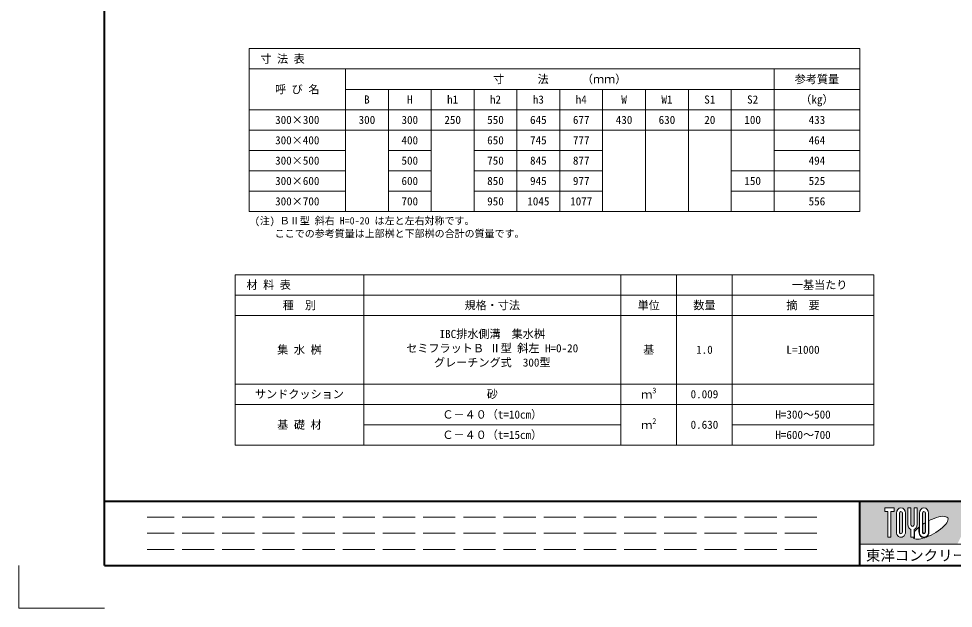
# Model space of a CAD drawing. Units: millimetres at full size; details may follow other scales. Extents: x 0 to 26200, y 7460 to 13400.
# Drawn here: x 0 to 4361, y 7460 to 10212 of the extents above; entities that cross this region are included whole.
import ezdxf
from ezdxf.enums import TextEntityAlignment as Align

# ---------------------------------------------------------------- set-up
doc = ezdxf.new("R2010")
doc.units = ezdxf.units.MM
doc.header["$LTSCALE"] = 25
doc.linetypes.add('DASHED', pattern=[7.5, 6, -1.5])
for name, color, linetype, lineweight in [('Defpoints_3', 8, 'Continuous', 0), ('図枠', 7, 'Continuous', 5), ('寸法・材料表', 7, 'Continuous', 13), ('補助線', 8, 'Continuous', 13)]:
    doc.layers.add(name, color=color, linetype=linetype, lineweight=lineweight)
doc.styles.add('ＭＳ ゴシック', font='')
doc.styles.get('ＭＳ ゴシック').set_extended_font_data('MS Gothic')

msp = doc.modelspace()

# ---------------------------------------------------------------- hatches: boundary and pattern name
at = {"layer": '図枠'}
h = msp.add_hatch(color=256, dxfattribs=at)
h.paths.add_polyline_path([(3925, 7959.96), (3925, 7759.96), (4380.31, 7759.96), (4480.31, 7959.96)])
edge = h.paths.add_edge_path(flags=16)
edge.add_ellipse((4254.45, 7836.13), major_axis=(80.81, 45.23), ratio=0.3471473, start_angle=-144.31122, end_angle=72.1899, ccw=False)
edge.add_ellipse((4224.52, 7816.6), major_axis=(0, 27.5), ratio=0.8463542, start_angle=-160.70346, end_angle=-90)
edge.add_line((4247.8, 7816.6), (4247.8, 7869.02))
edge = h.paths.add_edge_path(flags=16)
edge.add_ellipse((4224.52, 7903.33), major_axis=(0, 25.38), ratio=0.8463542, start_angle=-90, end_angle=90, ccw=False)
edge.add_line((4246.01, 7903.33), (4246.01, 7816.6))
edge.add_ellipse((4224.52, 7816.6), major_axis=(0, 25.38), ratio=0.8463542, start_angle=90, end_angle=-90, ccw=False)
edge.add_line((4203.04, 7816.6), (4203.04, 7903.33))
edge = h.paths.add_edge_path(flags=16)
edge.add_line((4231.69, 7903.33), (4231.69, 7816.6))
edge.add_ellipse((4224.52, 7816.6), major_axis=(0, 8.46), ratio=0.8463542, start_angle=90, end_angle=-90, ccw=False)
edge.add_line((4217.36, 7816.6), (4217.36, 7903.33))
edge.add_ellipse((4224.52, 7903.33), major_axis=(0, 8.46), ratio=0.8463542, start_angle=-90, end_angle=90, ccw=False)
edge = h.paths.add_edge_path(flags=16)
edge.add_line((4229.9, 7859), (4229.9, 7816.6))
edge.add_ellipse((4224.52, 7816.6), major_axis=(0, 6.35), ratio=0.8463542, start_angle=90, end_angle=-90, ccw=False)
edge.add_line((4219.15, 7816.6), (4219.15, 7852.06))
edge.add_ellipse((4254.45, 7836.13), major_axis=(80.81, 45.23), ratio=0.3471473, start_angle=107.79174, end_angle=126.47132, ccw=False)
edge = h.paths.add_edge_path(flags=16)
edge.add_ellipse((4170.81, 7850.97), major_axis=(0, 25.38), ratio=0.8463542, start_angle=-163.34117, end_angle=-90, ccw=False)
edge.add_line((4177.97, 7827.04), (4177.97, 7791.21))
edge.add_line((4177.97, 7791.21), (4163.65, 7791.21))
edge.add_line((4163.65, 7791.21), (4163.65, 7827.04))
edge.add_ellipse((4170.81, 7850.97), major_axis=(0, 25.38), ratio=0.8463542, start_angle=90, end_angle=163.34117, ccw=False)
edge.add_line((4149.33, 7850.97), (4149.33, 7928.71))
edge.add_line((4149.33, 7928.71), (4163.65, 7928.71))
edge.add_line((4163.65, 7928.71), (4163.65, 7850.97))
edge.add_ellipse((4170.81, 7850.97), major_axis=(0, 8.46), ratio=0.8463542, start_angle=90, end_angle=-90)
edge.add_line((4177.97, 7850.97), (4177.97, 7928.71))
edge.add_line((4177.97, 7928.71), (4192.3, 7928.71))
edge.add_line((4192.3, 7928.71), (4192.3, 7850.97))
edge = h.paths.add_edge_path(flags=16)
edge.add_line((4201.25, 7838.49), (4201.25, 7816.6))
edge.add_ellipse((4224.52, 7816.6), major_axis=(0, 27.5), ratio=0.8463542, start_angle=90, end_angle=-171.54427)
edge.add_ellipse((4254.45, 7836.13), major_axis=(80.81, 45.23), ratio=0.3471473, start_angle=-178.64954, end_angle=-148.29244, ccw=False)
edge.add_line((4174.89, 7789.1), (4179.76, 7789.1))
edge.add_line((4179.76, 7789.1), (4179.76, 7815.91))
edge.add_ellipse((4254.45, 7836.13), major_axis=(80.81, 45.23), ratio=0.3471473, start_angle=148.21912, end_angle=165.90812, ccw=False)
edge = h.paths.add_edge_path(flags=16)
edge.add_ellipse((4117.1, 7903.33), major_axis=(0, 25.38), ratio=0.8463542, start_angle=-90, end_angle=90, ccw=False)
edge.add_line((4138.59, 7903.33), (4138.59, 7816.6))
edge.add_ellipse((4117.1, 7816.6), major_axis=(0, 25.38), ratio=0.8463542, start_angle=90, end_angle=-90, ccw=False)
edge.add_line((4095.62, 7816.6), (4095.62, 7903.33))
edge = h.paths.add_edge_path(flags=16)
edge.add_line((4124.26, 7903.33), (4124.26, 7816.6))
edge.add_ellipse((4117.1, 7816.6), major_axis=(0, 8.46), ratio=0.8463542, start_angle=90, end_angle=-90, ccw=False)
edge.add_line((4109.94, 7816.6), (4109.94, 7903.33))
edge.add_ellipse((4117.1, 7903.33), major_axis=(0, 8.46), ratio=0.8463542, start_angle=-90, end_angle=90, ccw=False)
h.paths.add_polyline_path([(4084.88, 7928.71), (4084.88, 7911.79), (4070.55, 7911.79), (4070.55, 7791.21), (4056.23, 7791.21), (4056.23, 7911.79), (4041.91, 7911.79), (4041.91, 7928.71)], flags=16)

# ---------------------------------------------------------------- linework, layer by layer
at = {"layer": 'Defpoints_3'}
for p, q in [((1075, 10071.91), (3925, 10071.91)), ((1075, 10071.91), (1075, 9976.91)), ((3925, 10071.91), (3925, 9976.91)), ((3525, 9881.91), (3925, 9881.91)), ((1525, 9691.91), (1725, 9691.91)), ((1925, 9691.91), (2125, 9691.91)), ((2725, 9691.91), (3525, 9691.91)), ((3325, 9406.91), (3525, 9406.91)), ((1010, 9016.79), (3990, 9016.79)), ((1010, 9016.79), (1010, 8921.79)), ((1610, 9016.79), (1610, 8921.79)), ((2810, 9016.79), (2810, 8921.79)), ((3070, 9016.79), (3070, 8921.79)), ((3330, 9016.79), (3330, 8921.79)), ((3990, 9016.79), (3990, 8921.79))]:
    msp.add_line(p, q, dxfattribs=at)
at = {"layer": 'Defpoints_3', "color": 7, "lineweight": 13}
for p, q in [((0, 7659.96), (0, 7459.96)), ((0, 7459.96), (400, 7459.96))]:
    msp.add_line(p, q, dxfattribs=at)
at = {"layer": '図枠', "lineweight": 40}
for p, q in [((400, 7659.96), (400, 13199.96)), ((400, 7959.96), (8200, 7959.96)), ((3925, 7659.96), (3925, 7959.96)), ((400, 7659.96), (8200, 7659.96))]:
    msp.add_line(p, q, dxfattribs=at)
at = {"layer": '図枠'}
for p, q in [((3925, 7959.96), (4480.31, 7959.96)), ((4041.91, 7928.71), (4041.91, 7911.79)), ((4041.91, 7928.71), (4084.88, 7928.71)), ((4056.23, 7911.79), (4041.91, 7911.79)), ((4056.23, 7911.79), (4056.23, 7791.21)), ((4070.55, 7911.79), (4070.55, 7791.21)), ((4084.88, 7911.79), (4070.55, 7911.79)), ((4084.88, 7928.71), (4084.88, 7911.79)), ((4095.62, 7903.33), (4095.62, 7816.6)), ((4109.94, 7816.6), (4109.94, 7903.33)), ((4124.26, 7903.33), (4124.26, 7816.6)), ((4138.59, 7816.6), (4138.59, 7903.33)), ((4149.33, 7928.71), (4163.65, 7928.71)), ((4149.33, 7850.97), (4149.33, 7928.71)), ((4163.65, 7928.71), (4163.65, 7850.97)), ((4177.97, 7928.71), (4192.3, 7928.71)), ((4177.97, 7850.97), (4177.97, 7928.71)), ((4192.3, 7928.71), (4192.3, 7850.97)), ((4203.04, 7903.33), (4203.04, 7816.6)), ((4217.36, 7816.6), (4217.36, 7903.33)), ((4231.69, 7903.33), (4231.69, 7816.6)), ((4246.01, 7816.6), (4246.01, 7903.33)), ((4219.15, 7816.6), (4219.15, 7852.06)), ((4229.9, 7859), (4229.9, 7816.6)), ((4247.8, 7816.6), (4247.8, 7869.02)), ((4163.65, 7827.04), (4163.65, 7791.21)), ((4177.97, 7827.04), (4177.97, 7791.21)), ((4179.76, 7815.91), (4179.76, 7789.1)), ((4201.25, 7838.49), (4201.25, 7816.6)), ((4070.55, 7791.21), (4056.23, 7791.21)), ((4177.97, 7791.21), (4163.65, 7791.21)), ((4174.89, 7789.1), (4179.76, 7789.1)), ((3925, 7759.96), (4380.31, 7759.96))]:
    msp.add_line(p, q, dxfattribs=at)
at = {"layer": '図枠', "linetype": 'DASHED', "lineweight": 9}
for p, q in [((3725, 7884.96), (600, 7884.96)), ((3725, 7809.96), (600, 7809.96)), ((3725, 7734.96), (600, 7734.96))]:
    msp.add_line(p, q, dxfattribs=at)
at = {"layer": '図枠'}
for centre, major_axis, ratio, start_param, end_param in [((4117.1, 7903.33), (0, 25.38), 0.846354, 4.712389, 7.8539816), ((4117.1, 7903.33), (0, 8.46), 0.846354, 4.712389, 7.8539816), ((4224.52, 7903.33), (0, 25.38), 0.846354, 4.712389, 7.8539816), ((4224.52, 7903.33), (0, 8.46), 0.846354, 4.712389, 7.8539816), ((4170.81, 7850.97), (0, 25.38), 0.846354, 1.5707963, 2.8017557), ((4170.81, 7850.97), (0, 8.46), 0.846354, 1.5707963, 4.712389), ((4170.81, 7850.97), (0, 25.38), 0.846354, 3.4814296, 4.712389), ((4254.45, 7836.13), (80.81, 45.23), 0.347147, 1.6817405, 1.8219833), ((4254.45, 7836.13), (80.81, 45.23), 0.347147, 4.2621853, 7.7429163), ((4117.1, 7816.6), (0, 25.38), 0.846354, 1.5707963, 4.712389), ((4117.1, 7816.6), (0, 8.46), 0.846354, 1.5707963, 4.712389), ((4254.45, 7836.13), (80.81, 45.23), 0.347147, 2.0815197, 2.5155126), ((4224.52, 7816.6), (0, 27.5), 0.846354, 1.5707963, 3.3154679), ((4224.52, 7816.6), (0, 25.38), 0.846354, 1.5707963, 4.712389), ((4224.52, 7816.6), (0, 8.46), 0.846354, 1.5707963, 4.712389), ((4224.52, 7816.6), (0, 6.35), 0.846354, 1.5707963, 4.712389), ((4224.52, 7816.6), (0, 27.5), 0.846354, 3.5338438, 4.712389), ((4254.45, 7836.13), (80.81, 45.23), 0.347147, 3.2093975, 4.2004451)]:
    msp.add_ellipse(centre, major_axis=major_axis, ratio=ratio, start_param=start_param, end_param=end_param, dxfattribs=at)
at = {"layer": '寸法・材料表'}
for p, q in [((1075, 9976.91), (3925, 9976.91)), ((1075, 9976.91), (1075, 9311.91)), ((1525, 9976.91), (1525, 9311.91)), ((3525, 9976.91), (3525, 9881.91)), ((3925, 9976.91), (3925, 9881.91)), ((1525, 9881.91), (3525, 9881.91)), ((1725, 9881.91), (1725, 9311.91)), ((1925, 9881.91), (1925, 9311.91)), ((2125, 9881.91), (2125, 9311.91)), ((2325, 9881.91), (2325, 9311.91)), ((2525, 9881.91), (2525, 9311.91)), ((2725, 9881.91), (2725, 9311.91)), ((2925, 9881.91), (2925, 9311.91)), ((3125, 9881.91), (3125, 9311.91)), ((3325, 9881.91), (3325, 9311.91)), ((3525, 9881.91), (3525, 9786.91)), ((3925, 9881.91), (3925, 9786.91)), ((1075, 9786.91), (3525, 9786.91)), ((3525, 9786.91), (3925, 9786.91)), ((3525, 9786.91), (3525, 9501.91)), ((3925, 9786.91), (3925, 9311.91)), ((1075, 9691.91), (1525, 9691.91)), ((1725, 9691.91), (1925, 9691.91)), ((2125, 9691.91), (2725, 9691.91)), ((3525, 9691.91), (3925, 9691.91)), ((1075, 9596.91), (1525, 9596.91)), ((1725, 9596.91), (1925, 9596.91)), ((2125, 9596.91), (2725, 9596.91)), ((3525, 9596.91), (3925, 9596.91)), ((1075, 9501.91), (1525, 9501.91)), ((1725, 9501.91), (1925, 9501.91)), ((2125, 9501.91), (2725, 9501.91)), ((3325, 9501.91), (3525, 9501.91)), ((3525, 9501.91), (3925, 9501.91)), ((3525, 9501.91), (3525, 9311.91)), ((1075, 9406.91), (1525, 9406.91)), ((1725, 9406.91), (1925, 9406.91)), ((2125, 9406.91), (2725, 9406.91)), ((3525, 9406.91), (3925, 9406.91)), ((1075, 9311.91), (3525, 9311.91)), ((3525, 9311.91), (3925, 9311.91)), ((1010, 8921.79), (3990, 8921.79)), ((1010, 8921.79), (1010, 8221.79)), ((1610, 8921.79), (1610, 8221.79)), ((2810, 8921.79), (2810, 8221.79)), ((3070, 8921.79), (3070, 8221.79)), ((3330, 8921.79), (3330, 8221.79)), ((3990, 8921.79), (3990, 8221.79)), ((1010, 8826.79), (3990, 8826.79)), ((1010, 8506.79), (3990, 8506.79)), ((1010, 8411.79), (3990, 8411.79)), ((1610, 8316.79), (2810, 8316.79)), ((3330, 8316.79), (3990, 8316.79)), ((1010, 8221.79), (3990, 8221.79))]:
    msp.add_line(p, q, dxfattribs=at)
at = {"layer": '補助線'}
msp.add_line((3925, 7759.96), (4925, 7759.96), dxfattribs=at)

# ---------------------------------------------------------------- texts
at = {"layer": '図枠', "style": 'ＭＳ ゴシック'}
msp.add_text('東洋コンクリート工業株式会社', height=49.37, dxfattribs=at).set_placement((4425, 7706.84), align=Align.MIDDLE_CENTER)
at = {"layer": '寸法・材料表', "style": 'ＭＳ ゴシック'}
for s, p in [('\u3000寸 法 表  ', (1076.2, 10024.41)), ('\u3000材 料 表', (1011.2, 8969.29))]:
    msp.add_text(s, height=37.98, dxfattribs=at).set_placement(p, align=Align.MIDDLE_LEFT)
for s, p in [('寸\u3000    法    \u3000（ｍｍ）', (2525, 9929.41)), ('参考質量', (3725, 9929.41)), ('呼 び 名', (1300, 9881.91)), ('（㎏）', (3725, 9834.41)), ('B', (1625, 9834.41)), ('H', (1825, 9834.41)), ('h1', (2025, 9834.41)), ('h2', (2225, 9834.41)), ('h3', (2425, 9834.41)), ('h4', (2625, 9834.41)), ('W', (2825, 9834.41)), ('W1', (3025, 9834.41)), ('S1', (3225, 9834.41)), ('S2', (3425, 9834.41)), ('300×300', (1300, 9739.41)), ('300', (1625, 9739.41)), ('300', (1825, 9739.41)), ('250', (2025, 9739.41)), ('550', (2225, 9739.41)), ('645', (2425, 9739.41)), ('677', (2625, 9739.41)), ('430', (2825, 9739.41)), ('630', (3025, 9739.41)), ('20', (3225, 9739.41)), ('100', (3425, 9739.41)), ('433', (3725, 9739.41)), ('300×400', (1300, 9644.41)), ('400', (1825, 9644.41)), ('650', (2225, 9644.41)), ('745', (2425, 9644.41)), ('777', (2625, 9644.41)), ('464', (3725, 9644.41)), ('300×500', (1300, 9549.41)), ('500', (1825, 9549.41)), ('750', (2225, 9549.41)), ('845', (2425, 9549.41)), ('877', (2625, 9549.41)), ('494', (3725, 9549.41)), ('300×600', (1300, 9454.41)), ('600', (1825, 9454.41)), ('850', (2225, 9454.41)), ('945', (2425, 9454.41)), ('977', (2625, 9454.41)), ('150', (3425, 9454.41)), ('525', (3725, 9454.41)), ('300×700', (1300, 9359.41)), ('700', (1825, 9359.41)), ('950', (2225, 9359.41)), ('1045', (2425, 9359.41)), ('1077', (2625, 9359.41)), ('556', (3725, 9359.41)), ('\u3000\u3000\u3000一基当たり', (3660, 8969.29)), ('種\u3000別', (1310, 8874.29)), ('規格・寸法', (2210, 8874.29)), ('単位', (2940, 8874.29)), ('数量', (3200, 8874.29)), ('摘\u3000要', (3660, 8874.29)), ('集 水 桝', (1310, 8666.79)), ('基', (2940, 8666.79)), ('1.0', (3200, 8666.79)), ('L=1000', (3660, 8666.79)), ('サンドクッション', (1310, 8459.29)), ('砂', (2210, 8459.29)), ('0.009', (3200, 8459.29)), ('Ｃ－４０（t=10cm）', (2210, 8364.29)), ('H=300～500', (3660, 8364.29)), ('基 礎 材', (1310, 8316.79)), ('0.630', (3200, 8316.79)), ('Ｃ－４０（t=15cm）', (2210, 8269.29)), ('H=600～700', (3660, 8269.29))]:
    msp.add_text(s, height=37.98, dxfattribs=at).set_placement(p, align=Align.MIDDLE_CENTER)
for s, height, p in [('(注) ＢⅡ型 斜右 H=0-20 は左と左右対称です。', 34.18, (1101.92, 9285.77)), ('    ここでの参考質量は上部桝と下部桝の合計の質量です。', 34.18, (1101.92, 9225.77)), ('IBC排水側溝\u3000集水桝', 37.98, (1963.95, 8759.36)), ('セミフラットＢ Ⅱ型 斜左 H=0-20', 37.98, (1808.55, 8692.69)), ('グレーチング式\u3000300型', 37.98, (1938.05, 8626.02))]:
    msp.add_text(s, height=height, dxfattribs=at).set_placement(p, align=Align.TOP_LEFT)
for s, height, p in [('ｍ', 37.98, (2905.03, 8427.16)), ('3', 26.58, (2956.84, 8455.16)), ('2', 26.58, (2956.84, 8312.66)), ('ｍ', 37.98, (2905.03, 8284.66))]:
    msp.add_text(s, height=height, dxfattribs=at).set_placement(p, align=Align.BOTTOM_LEFT)

doc.saveas('drawing.dxf')
